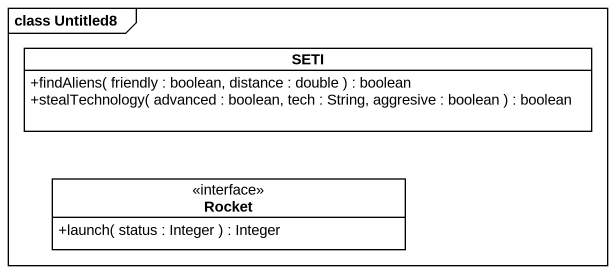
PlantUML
@startuml
mainframe class Untitled8
hide circle
hide empty members
skinparam classAttributeIconSize 0
class SETI {
  +findAliens( friendly : boolean, distance : double ) : boolean
  +stealTechnology( advanced : boolean, tech : String, aggresive : boolean ) : boolean
}
interface Rocket {
  +launch( status : Integer ) : Integer
}
@enduml
